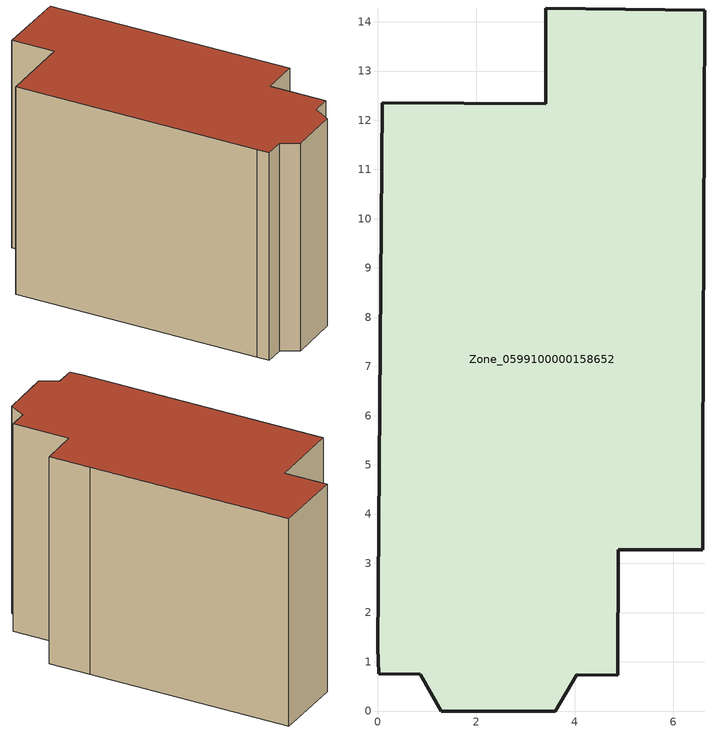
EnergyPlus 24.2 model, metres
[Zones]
Zone_0599100000158652
 floor ground (C_G): 0.86,0.75 0.02,0.76 0,1.3 0.09,12.35 3.41,12.34 3.41,14.28 6.64,14.23 6.61,5.13 6.6,3.28 4.88,3.28 4.87,0.73 4.04,0.74 3.6,0 1.29,0 z0
 wall outside (C_F): 3.41,14.28 3.41,12.34 0.09,12.35 0,1.3 0.02,0.76 0.86,0.75 1.29,0 3.6,0 4.04,0.74 4.87,0.73 4.88,3.28 6.6,3.28 6.61,5.13 6.64,14.23 3.41,14.28 z0:9.59
 roof outside (C_R): 6.6,3.28 6.61,5.13 6.64,14.23 3.41,14.28 3.41,12.34 0.09,12.35 0,1.3 0.02,0.76 0.86,0.75 1.29,0 3.6,0 4.04,0.74 4.87,0.73 4.88,3.28 z9.59
[BUILDING]
Pand.0599100000158652: North Axis=0; Terrain=City; Loads Convergence Tolerance Value=0.04; Temperature Convergence Tolerance Value=0.4; Solar Distribution=FullExterior; Maximum Number of Warmup Days=25; Minimum Number of Warmup Days=1
[Site:Location]
Rotterdam.The.Hague.AP_ZH_NLD Design_Conditions: Latitude=51.96; Longitude=4.45; Time Zone=1; Elevation=-4.5
[SITE:GROUNDTEMPERATURE:BUILDINGSURFACE]
18, 18, 18, 18, 18, 18, 18, 18, 18, 18, 18, 18
[MATERIAL] Thermal Absorptance=0.9; Solar Absorptance=0.7; Visible Absorptance=0.7
Name | Roughness | Thickness | Conductivity | Density | Specific Heat
G.TC.1946 | MediumSmooth | 0.15 | 1 | 540 | 1210
F.TC.1946 | Rough | 0.3 | 0.857143 | 1920 | 840
R.TC.1946 | MediumRough | 0.2 | 0.909091 | 1500 | 1000
[CONSTRUCTION]
C_G: G.TC.1946
C_F: F.TC.1946
C_R: R.TC.1946
[ZONE]
Zone_0599100000158652: Type=1; Multiplier=1; Ceiling Height=Autocalculate; Volume=Autocalculate; Floor Area=autocalculate; Part of Total Floor Area=Yes
[ZONEINFILTRATION:DESIGNFLOWRATE]
Infil_Zone_0599100000158652: Zone or ZoneList or Space or SpaceList=Zone_0599100000158652; Schedule=AlwaysOn; Design Flow Rate Calculation Method=Flow/Area; Flow Rate per Floor Area=0.003; Constant Term Coefficient=1; Temperature Term Coefficient=0; Velocity Term Coefficient=0; Velocity Squared Term Coefficient=0
[HVACTEMPLATE:ZONE:IDEALLOADSAIRSYSTEM]
Zone_0599100000158652: Maximum Heating Supply Air Temperature=50; Minimum Cooling Supply Air Temperature=13; Maximum Heating Supply Air Humidity Ratio=0.0156; Minimum Cooling Supply Air Humidity Ratio=0.0077; Heating Limit=NoLimit; Cooling Limit=NoLimit; Dehumidification Control Type=ConstantSensibleHeatRatio; Cooling Sensible Heat Ratio=0.7; Dehumidification Setpoint=60; Humidification Control Type=None; Humidification Setpoint=30; Outdoor Air Method=None; Outdoor Air Flow Rate per Person=0.00944; Outdoor Air Flow Rate per Zone Floor Area=0; Outdoor Air Flow Rate per Zone=0; Demand Controlled Ventilation Type=None; Outdoor Air Economizer Type=NoEconomizer; Heat Recovery Type=None; Sensible Heat Recovery Effectiveness=0.7; Latent Heat Recovery Effectiveness=0.65
[ZONECONTROL:THERMOSTAT]
ThermostatControl_Zone_0599100000158652: Zone or ZoneList=Zone_0599100000158652; Control Type Schedule=DualSetpointControlType; Control 1=Thermostat_Zone_0599100000158652; Temperature Difference Between Cutout And Setpoint=0
[THERMOSTATSETPOINT:DUALSETPOINT]
Thermostat_Zone_0599100000158652: Heating Setpoint Temperature Schedule=HeatingSetpoint_Zone_0599100000158652; Cooling Setpoint Temperature Schedule=CoolingSetpoint_Zone_0599100000158652
[SCHEDULE:COMPACT]
HeatingSetpoint_Zone_0599100000158652: Through: 12/31, For: AllDays, Until: 24:00, 21
CoolingSetpoint_Zone_0599100000158652: Through: 12/31, For: AllDays, Until: 24:00, 24
DualSetpointControlType: Through: 12/31, For: AllDays, Until: 24:00, 4
AlwaysOn: Through: 12/31, For: AllDays, Until: 24:00, 1
